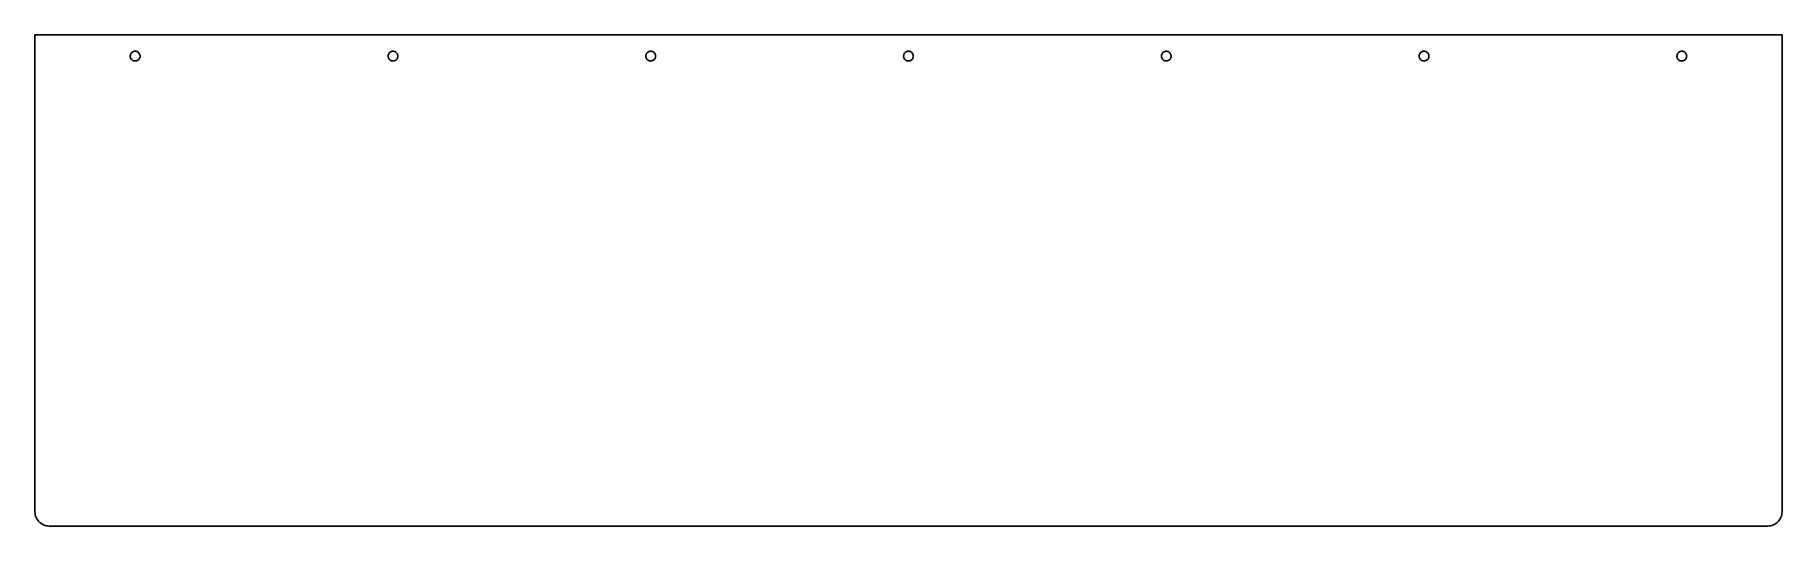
# Model space of a CAD drawing. Header units: metres. Extents: x -305 to 305, y -76 to 95.
import ezdxf

# ---------------------------------------------------------------- set-up
doc = ezdxf.new("R2010")
doc.units = ezdxf.units.M

msp = doc.modelspace()

# ---------------------------------------------------------------- linework, layer by layer
for p, q in [((305, 95.375), (-305, 95.375)), ((-305, 95.375), (-305, -71)), ((305, -71), (305, 95.375)), ((-271.695, 88.1241), (-271.659, 88.3696)), ((-271.695, 87.8759), (-271.695, 88.1241)), ((-271.659, 87.6304), (-271.695, 87.8759)), ((-271.659, 88.3696), (-271.588, 88.6073)), ((-271.588, 87.3927), (-271.659, 87.6304)), ((-271.588, 88.6073), (-271.482, 88.832)), ((-271.482, 87.168), (-271.588, 87.3927)), ((-271.482, 88.832), (-271.346, 89.039)), ((-271.346, 86.961), (-271.482, 87.168)), ((-271.346, 89.039), (-271.18, 89.2238)), ((-271.18, 86.7762), (-271.346, 86.961)), ((-271.18, 89.2238), (-270.989, 89.3826)), ((-270.989, 86.6174), (-271.18, 86.7762)), ((-270.989, 89.3826), (-270.777, 89.5119)), ((-270.777, 86.4881), (-270.989, 86.6174)), ((-270.777, 89.5119), (-270.549, 89.6089)), ((-270.549, 86.3911), (-270.777, 86.4881)), ((-270.549, 89.6089), (-270.309, 89.6717)), ((-270.309, 86.3283), (-270.549, 86.3911)), ((-270.309, 89.6717), (-270.062, 89.6989)), ((-270.062, 86.3011), (-270.309, 86.3283)), ((-270.062, 89.6989), (-269.814, 89.6898)), ((-269.814, 86.3102), (-270.062, 86.3011)), ((-269.814, 89.6898), (-269.57, 89.6447)), ((-269.57, 86.3553), (-269.814, 86.3102)), ((-269.57, 89.6447), (-269.335, 89.5646)), ((-269.335, 86.4354), (-269.57, 86.3553)), ((-269.335, 89.5646), (-269.114, 89.4511)), ((-269.114, 86.5489), (-269.335, 86.4354)), ((-269.114, 89.4511), (-268.913, 89.3067)), ((-268.913, 86.6933), (-269.114, 86.5489)), ((-268.913, 89.3067), (-268.734, 89.1344)), ((-268.734, 86.8656), (-268.913, 86.6933)), ((-268.734, 89.1344), (-268.582, 88.938)), ((-268.582, 87.062), (-268.734, 86.8656)), ((-268.582, 88.938), (-268.461, 88.7216)), ((-268.461, 87.2784), (-268.582, 87.062)), ((-268.461, 88.7216), (-268.372, 88.4898)), ((-268.372, 87.5102), (-268.461, 87.2784)), ((-268.372, 88.4898), (-268.318, 88.2475)), ((-268.318, 87.7525), (-268.372, 87.5102)), ((-268.318, 88.2475), (-268.3, 88)), ((-268.3, 88), (-268.318, 87.7525)), ((-181.695, 88.1241), (-181.659, 88.3696)), ((-181.695, 87.8759), (-181.695, 88.1241)), ((-181.659, 87.6304), (-181.695, 87.8759)), ((-181.659, 88.3696), (-181.588, 88.6073)), ((-181.588, 87.3927), (-181.659, 87.6304)), ((-181.588, 88.6073), (-181.482, 88.832)), ((-181.482, 87.168), (-181.588, 87.3927)), ((-181.482, 88.832), (-181.346, 89.039)), ((-181.346, 86.961), (-181.482, 87.168)), ((-181.346, 89.039), (-181.18, 89.2238)), ((-181.18, 86.7762), (-181.346, 86.961)), ((-181.18, 89.2238), (-180.989, 89.3826)), ((-180.989, 86.6174), (-181.18, 86.7762)), ((-180.989, 89.3826), (-180.777, 89.5119)), ((-180.777, 86.4881), (-180.989, 86.6174)), ((-180.777, 89.5119), (-180.549, 89.6089)), ((-180.549, 86.3911), (-180.777, 86.4881)), ((-180.549, 89.6089), (-180.309, 89.6717)), ((-180.309, 86.3283), (-180.549, 86.3911)), ((-180.309, 89.6717), (-180.062, 89.6989)), ((-180.062, 86.3011), (-180.309, 86.3283)), ((-180.062, 89.6989), (-179.814, 89.6898)), ((-179.814, 86.3102), (-180.062, 86.3011)), ((-179.814, 89.6898), (-179.57, 89.6447)), ((-179.57, 86.3553), (-179.814, 86.3102)), ((-179.57, 89.6447), (-179.335, 89.5646)), ((-179.335, 86.4354), (-179.57, 86.3553)), ((-179.335, 89.5646), (-179.114, 89.4511)), ((-179.114, 86.5489), (-179.335, 86.4354)), ((-179.114, 89.4511), (-178.913, 89.3067)), ((-178.913, 86.6933), (-179.114, 86.5489)), ((-178.913, 89.3067), (-178.734, 89.1344)), ((-178.734, 86.8656), (-178.913, 86.6933)), ((-178.734, 89.1344), (-178.582, 88.938)), ((-178.582, 87.062), (-178.734, 86.8656)), ((-178.582, 88.938), (-178.461, 88.7216)), ((-178.461, 87.2784), (-178.582, 87.062)), ((-178.461, 88.7216), (-178.372, 88.4898)), ((-178.372, 87.5102), (-178.461, 87.2784)), ((-178.372, 88.4898), (-178.318, 88.2475)), ((-178.318, 87.7525), (-178.372, 87.5102)), ((-178.318, 88.2475), (-178.3, 88)), ((-178.3, 88), (-178.318, 87.7525)), ((-91.6955, 88.1241), (-91.6593, 88.3696)), ((-91.6955, 87.8759), (-91.6955, 88.1241)), ((-91.6593, 87.6304), (-91.6955, 87.8759)), ((-91.6593, 88.3696), (-91.5878, 88.6073)), ((-91.5878, 87.3927), (-91.6593, 87.6304)), ((-91.5878, 88.6073), (-91.4825, 88.832)), ((-91.4825, 87.168), (-91.5878, 87.3927)), ((-91.4825, 88.832), (-91.3455, 89.039)), ((-91.3455, 86.961), (-91.4825, 87.168)), ((-91.3455, 89.039), (-91.1799, 89.2238)), ((-91.1799, 86.7762), (-91.3455, 86.961)), ((-91.1799, 89.2238), (-90.9892, 89.3826)), ((-90.9892, 86.6174), (-91.1799, 86.7762)), ((-90.9892, 89.3826), (-90.7773, 89.5119)), ((-90.7773, 86.4881), (-90.9892, 86.6174)), ((-90.7773, 89.5119), (-90.5489, 89.6089)), ((-90.5489, 86.3911), (-90.7773, 86.4881)), ((-90.5489, 89.6089), (-90.3088, 89.6717)), ((-90.3088, 86.3283), (-90.5489, 86.3911)), ((-90.3088, 89.6717), (-90.0621, 89.6989)), ((-90.0621, 86.3011), (-90.3088, 86.3283)), ((-90.0621, 89.6989), (-89.8141, 89.6898)), ((-89.8141, 86.3102), (-90.0621, 86.3011)), ((-89.8141, 89.6898), (-89.57, 89.6447)), ((-89.57, 86.3553), (-89.8141, 86.3102)), ((-89.57, 89.6447), (-89.3351, 89.5646)), ((-89.3351, 86.4354), (-89.57, 86.3553)), ((-89.3351, 89.5646), (-89.1144, 89.4511)), ((-89.1144, 86.5489), (-89.3351, 86.4354)), ((-89.1144, 89.4511), (-88.9126, 89.3067)), ((-88.9126, 86.6933), (-89.1144, 86.5489)), ((-88.9126, 89.3067), (-88.7339, 89.1344)), ((-88.7339, 86.8656), (-88.9126, 86.6933)), ((-88.7339, 89.1344), (-88.5822, 88.938)), ((-88.5822, 87.062), (-88.7339, 86.8656)), ((-88.5822, 88.938), (-88.4607, 88.7216)), ((-88.4607, 87.2784), (-88.5822, 87.062)), ((-88.4607, 88.7216), (-88.3721, 88.4898)), ((-88.3721, 87.5102), (-88.4607, 87.2784)), ((-88.3721, 88.4898), (-88.3181, 88.2475)), ((-88.3181, 87.7525), (-88.3721, 87.5102)), ((-88.3181, 88.2475), (-88.3, 88)), ((-88.3, 88), (-88.3181, 87.7525)), ((-1.69545, 88.1241), (-1.65932, 88.3696)), ((-1.69545, 87.8759), (-1.69545, 88.1241)), ((-1.65932, 87.6304), (-1.69545, 87.8759)), ((-1.65932, 88.3696), (-1.58781, 88.6073)), ((-1.58781, 87.3927), (-1.65932, 87.6304)), ((-1.58781, 88.6073), (-1.48248, 88.832)), ((-1.48248, 87.168), (-1.58781, 87.3927)), ((-1.48248, 88.832), (-1.34554, 89.039)), ((-1.34554, 86.961), (-1.48248, 87.168)), ((-1.34554, 89.039), (-1.17992, 89.2238)), ((-1.17992, 86.7762), (-1.34554, 86.961)), ((-1.17992, 89.2238), (-0.989151, 89.3826)), ((-0.989151, 86.6174), (-1.17992, 86.7762)), ((-0.989151, 89.3826), (-0.777298, 89.5119)), ((-0.777298, 86.4881), (-0.989151, 86.6174)), ((-0.777298, 89.5119), (-0.548889, 89.6089)), ((-0.548889, 86.3911), (-0.777298, 86.4881)), ((-0.548889, 89.6089), (-0.308777, 89.6717)), ((-0.308777, 86.3283), (-0.548889, 86.3911)), ((-0.308777, 89.6717), (-0.062073, 89.6989)), ((-0.062073, 86.3011), (-0.308777, 86.3283)), ((-0.062073, 89.6989), (0.185928, 89.6898)), ((0.185928, 86.3102), (-0.062073, 86.3011)), ((0.185928, 89.6898), (0.429977, 89.6447)), ((0.429977, 86.3553), (0.185928, 86.3102)), ((0.429977, 89.6447), (0.664871, 89.5646)), ((0.664871, 86.4354), (0.429977, 86.3553)), ((0.664871, 89.5646), (0.88559, 89.4511)), ((0.88559, 86.5489), (0.664871, 86.4354)), ((0.88559, 89.4511), (1.08743, 89.3067)), ((1.08743, 86.6933), (0.88559, 86.5489)), ((1.08743, 89.3067), (1.2661, 89.1344)), ((1.2661, 86.8656), (1.08743, 86.6933)), ((1.2661, 89.1344), (1.41779, 88.938)), ((1.41779, 87.062), (1.2661, 86.8656)), ((1.41779, 88.938), (1.53926, 88.7216)), ((1.53926, 87.2784), (1.41779, 87.062)), ((1.53926, 88.7216), (1.62791, 88.4898)), ((1.62791, 87.5102), (1.53926, 87.2784)), ((1.62791, 88.4898), (1.68187, 88.2475)), ((1.68187, 87.7525), (1.62791, 87.5102)), ((1.68187, 88.2475), (1.7, 88)), ((1.7, 88), (1.68187, 87.7525)), ((88.3045, 88.1241), (88.3407, 88.3696)), ((88.3045, 87.8759), (88.3045, 88.1241)), ((88.3407, 87.6304), (88.3045, 87.8759)), ((88.3407, 88.3696), (88.4122, 88.6073)), ((88.4122, 87.3927), (88.3407, 87.6304)), ((88.4122, 88.6073), (88.5175, 88.832)), ((88.5175, 87.168), (88.4122, 87.3927)), ((88.5175, 88.832), (88.6544, 89.039)), ((88.6544, 86.961), (88.5175, 87.168)), ((88.6544, 89.039), (88.8201, 89.2238)), ((88.8201, 86.7762), (88.6544, 86.961)), ((88.8201, 89.2238), (89.0108, 89.3826)), ((89.0108, 86.6174), (88.8201, 86.7762)), ((89.0108, 89.3826), (89.2227, 89.5119)), ((89.2227, 86.4881), (89.0108, 86.6174)), ((89.2227, 89.5119), (89.4511, 89.6089)), ((89.4511, 86.3911), (89.2227, 86.4881)), ((89.4511, 89.6089), (89.6912, 89.6717)), ((89.6912, 86.3283), (89.4511, 86.3911)), ((89.6912, 89.6717), (89.9379, 89.6989)), ((89.9379, 86.3011), (89.6912, 86.3283)), ((89.9379, 89.6989), (90.1859, 89.6898)), ((90.1859, 86.3102), (89.9379, 86.3011)), ((90.1859, 89.6898), (90.43, 89.6447)), ((90.43, 86.3553), (90.1859, 86.3102)), ((90.43, 89.6447), (90.6649, 89.5646)), ((90.6649, 86.4354), (90.43, 86.3553)), ((90.6649, 89.5646), (90.8856, 89.4511)), ((90.8856, 86.5489), (90.6649, 86.4354)), ((90.8856, 89.4511), (91.0874, 89.3067)), ((91.0874, 86.6933), (90.8856, 86.5489)), ((91.0874, 89.3067), (91.2661, 89.1344)), ((91.2661, 86.8656), (91.0874, 86.6933)), ((91.2661, 89.1344), (91.4178, 88.938)), ((91.4178, 87.062), (91.2661, 86.8656)), ((91.4178, 88.938), (91.5393, 88.7216)), ((91.5393, 87.2784), (91.4178, 87.062)), ((91.5393, 88.7216), (91.6279, 88.4898)), ((91.6279, 87.5102), (91.5393, 87.2784)), ((91.6279, 88.4898), (91.6819, 88.2475)), ((91.6819, 87.7525), (91.6279, 87.5102)), ((91.6819, 88.2475), (91.7, 88)), ((91.7, 88), (91.6819, 87.7525)), ((178.305, 88.1241), (178.341, 88.3696)), ((178.305, 87.8759), (178.305, 88.1241)), ((178.341, 87.6304), (178.305, 87.8759)), ((178.341, 88.3696), (178.412, 88.6073)), ((178.412, 87.3927), (178.341, 87.6304)), ((178.412, 88.6073), (178.518, 88.832)), ((178.518, 87.168), (178.412, 87.3927)), ((178.518, 88.832), (178.654, 89.039)), ((178.654, 86.961), (178.518, 87.168)), ((178.654, 89.039), (178.82, 89.2238)), ((178.82, 86.7762), (178.654, 86.961)), ((178.82, 89.2238), (179.011, 89.3826)), ((179.011, 86.6174), (178.82, 86.7762)), ((179.011, 89.3826), (179.223, 89.5119)), ((179.223, 86.4881), (179.011, 86.6174)), ((179.223, 89.5119), (179.451, 89.6089)), ((179.451, 86.3911), (179.223, 86.4881)), ((179.451, 89.6089), (179.691, 89.6717)), ((179.691, 86.3283), (179.451, 86.3911)), ((179.691, 89.6717), (179.938, 89.6989)), ((179.938, 86.3011), (179.691, 86.3283)), ((179.938, 89.6989), (180.186, 89.6898)), ((180.186, 86.3102), (179.938, 86.3011)), ((180.186, 89.6898), (180.43, 89.6447)), ((180.43, 86.3553), (180.186, 86.3102)), ((180.43, 89.6447), (180.665, 89.5646)), ((180.665, 86.4354), (180.43, 86.3553)), ((180.665, 89.5646), (180.886, 89.4511)), ((180.886, 86.5489), (180.665, 86.4354)), ((180.886, 89.4511), (181.087, 89.3067)), ((181.087, 86.6933), (180.886, 86.5489)), ((181.087, 89.3067), (181.266, 89.1344)), ((181.266, 86.8656), (181.087, 86.6933)), ((181.266, 89.1344), (181.418, 88.938)), ((181.418, 87.062), (181.266, 86.8656)), ((181.418, 88.938), (181.539, 88.7216)), ((181.539, 87.2784), (181.418, 87.062)), ((181.539, 88.7216), (181.628, 88.4898)), ((181.628, 87.5102), (181.539, 87.2784)), ((181.628, 88.4898), (181.682, 88.2475)), ((181.682, 87.7525), (181.628, 87.5102)), ((181.682, 88.2475), (181.7, 88)), ((181.7, 88), (181.682, 87.7525)), ((268.305, 88.1241), (268.341, 88.3696)), ((268.305, 87.8759), (268.305, 88.1241)), ((268.341, 87.6304), (268.305, 87.8759)), ((268.341, 88.3696), (268.412, 88.6073)), ((268.412, 87.3927), (268.341, 87.6304)), ((268.412, 88.6073), (268.518, 88.832)), ((268.518, 87.168), (268.412, 87.3927)), ((268.518, 88.832), (268.654, 89.039)), ((268.654, 86.961), (268.518, 87.168)), ((268.654, 89.039), (268.82, 89.2238)), ((268.82, 86.7762), (268.654, 86.961)), ((268.82, 89.2238), (269.011, 89.3826)), ((269.011, 86.6174), (268.82, 86.7762)), ((269.011, 89.3826), (269.223, 89.5119)), ((269.223, 86.4881), (269.011, 86.6174)), ((269.223, 89.5119), (269.451, 89.6089)), ((269.451, 86.3911), (269.223, 86.4881)), ((269.451, 89.6089), (269.691, 89.6717)), ((269.691, 86.3283), (269.451, 86.3911)), ((269.691, 89.6717), (269.938, 89.6989)), ((269.938, 86.3011), (269.691, 86.3283)), ((269.938, 89.6989), (270.186, 89.6898)), ((270.186, 86.3102), (269.938, 86.3011)), ((270.186, 89.6898), (270.43, 89.6447)), ((270.43, 86.3553), (270.186, 86.3102)), ((270.43, 89.6447), (270.665, 89.5646)), ((270.665, 86.4354), (270.43, 86.3553)), ((270.665, 89.5646), (270.886, 89.4511)), ((270.886, 86.5489), (270.665, 86.4354)), ((270.886, 89.4511), (271.087, 89.3067)), ((271.087, 86.6933), (270.886, 86.5489)), ((271.087, 89.3067), (271.266, 89.1344)), ((271.266, 86.8656), (271.087, 86.6933)), ((271.266, 89.1344), (271.418, 88.938)), ((271.418, 87.062), (271.266, 86.8656)), ((271.418, 88.938), (271.539, 88.7216)), ((271.539, 87.2784), (271.418, 87.062)), ((271.539, 88.7216), (271.628, 88.4898)), ((271.628, 87.5102), (271.539, 87.2784)), ((271.628, 88.4898), (271.682, 88.2475)), ((271.682, 87.7525), (271.628, 87.5102)), ((271.682, 88.2475), (271.7, 88)), ((271.7, 88), (271.682, 87.7525)), ((-305, -71), (-304.973, -71.5226)), ((-304.973, -71.5226), (-304.891, -72.0396)), ((-304.891, -72.0396), (-304.755, -72.5451)), ((-304.755, -72.5451), (-304.568, -73.0337)), ((-304.568, -73.0337), (-304.33, -73.5)), ((304.33, -73.5), (304.568, -73.0337)), ((304.568, -73.0337), (304.755, -72.5451)), ((304.755, -72.5451), (304.891, -72.0396)), ((304.891, -72.0396), (304.973, -71.5226)), ((304.973, -71.5226), (305, -71)), ((-304.33, -73.5), (-304.045, -73.9389)), ((-304.045, -73.9389), (-303.716, -74.3457)), ((-303.716, -74.3457), (-303.346, -74.7157)), ((-303.346, -74.7157), (-302.939, -75.0451)), ((-302.939, -75.0451), (-302.5, -75.3301)), ((-302.5, -75.3301), (-302.034, -75.5677)), ((-302.034, -75.5677), (-301.545, -75.7553)), ((-301.545, -75.7553), (-301.04, -75.8907)), ((-301.04, -75.8907), (-300.523, -75.9726)), ((-300.523, -75.9726), (-300, -76)), ((-300, -76), (300, -76)), ((300, -76), (300.523, -75.9726)), ((300.523, -75.9726), (301.04, -75.8907)), ((301.04, -75.8907), (301.545, -75.7553)), ((301.545, -75.7553), (302.034, -75.5677)), ((302.034, -75.5677), (302.5, -75.3301)), ((302.5, -75.3301), (302.939, -75.0451)), ((302.939, -75.0451), (303.346, -74.7157)), ((303.346, -74.7157), (303.716, -74.3457)), ((303.716, -74.3457), (304.045, -73.9389)), ((304.045, -73.9389), (304.33, -73.5))]:
    msp.add_line(p, q)

doc.saveas('drawing.dxf')
